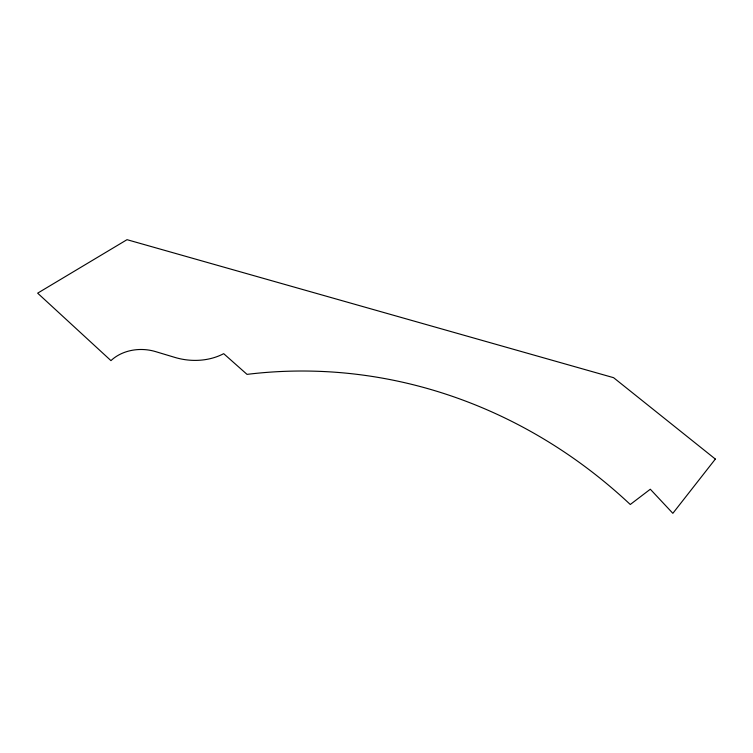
<?xml version="1.0" encoding="UTF-8"?>
<svg xmlns="http://www.w3.org/2000/svg" width="753" height="753" viewBox="0 0 753 753"><rect width="100%" height="100%" fill="white"/><g stroke="black" fill="none" stroke-linecap="round" stroke-linejoin="round"><path stroke-width="1.13" d="M715.35 459.066L672.853 513.32L650.31 489.224L630.28 504.491A539.242 494.156 83.8 0 0 247.031 374.373L223.688 353.665A54.781 42.46 9 0 1 174.912 357.421L155.57 351.604A40.907 32.981 4.3 0 0 110.955 360.631L37.65 293.162L127.022 239.68L613.591 377.686L715.35 459.066"/></g></svg>
